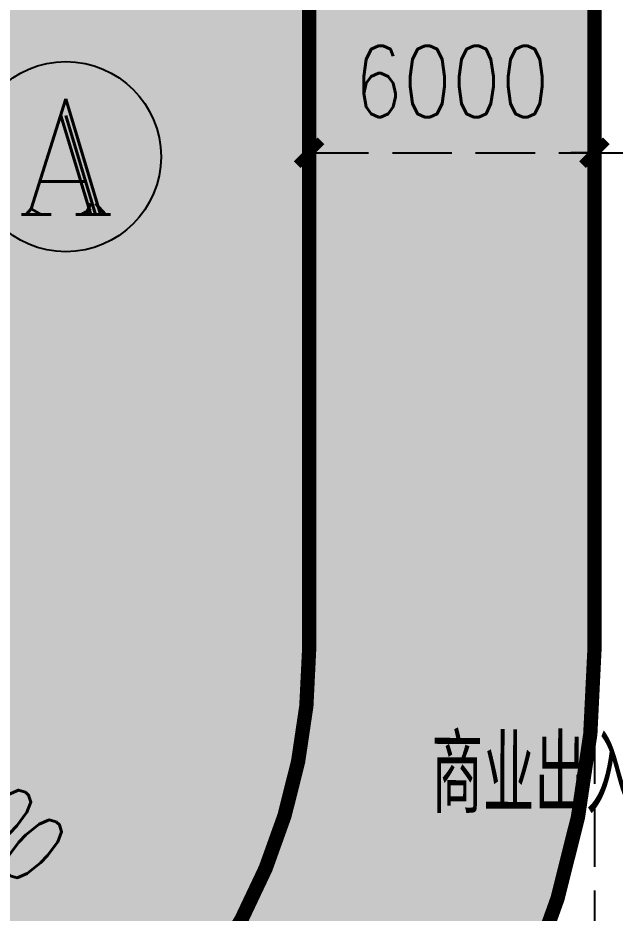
# Model space of a CAD drawing. Header units: metres. Extents: x 71066629 to 71645179, y 84793221 to 85208804.
# Drawn here: x 71416768 to 71429326, y 84925824 to 84944665 of the extents above; entities that cross this region are included whole.
import ezdxf
from ezdxf.enums import TextEntityAlignment as Align

# ---------------------------------------------------------------- set-up
doc = ezdxf.new("R2010")
doc.units = ezdxf.units.M
doc.header["$LTSCALE"] = 1000
doc.linetypes.add('DASH', pattern=[0.35, 0.25, -0.1])
for name, color, linetype in [('A_N_AXIS_TEXT', 7, 'Continuous'), ('G-ANN0-GRID', 85, 'Continuous'), ('G-ANNO-DIMS', 3, 'Continuous'), ('G-BLDG-OTLN', 2, 'Continuous'), ('G-FRIE-FLWL', 6, 'Continuous'), ('G-PLTG', 105, 'Continuous'), ('G_N_PUB_TEXT', 7, 'Continuous'), ('PUB_DIM', 3, 'Continuous')]:
    doc.layers.add(name, color=color, linetype=linetype)
doc.layers.add('G-ROAD-园区', color=175, linetype='Continuous', lineweight=13)
doc.styles.add('_TCH_AXIS', font='romant.shx')
doc.styles.add('_TCH_DIM', font='SIMPLEX', dxfattribs={"bigfont": 'GBCBIG'})
doc.styles.add('dim_font', font='SIMPLEX.shx', dxfattribs={"width": 0.8})
doc.styles.add('GAD A', font='$ gad e.shx', dxfattribs={"width": 0.7, "bigfont": '$ gad c.shx'})
doc.dimstyles.new('DIMN500', dxfattribs={"dimscale": 5, "dimtxt": 300, "dimasz": 100, "dimexe": 250, "dimexo": 300, "dimgap": 150, "dimtad": 1, "dimdec": 0, "dimzin": 0, "dimdsep": 46, "dimtxsty": 'dim_font', "dimblk": 'ARCHTICK', "dimcen": 0.09, "dimclrt": 7, "dimazin": 2, "dimtfac": 1, "dimtdec": 0, "dimtix": 1, "dimtmove": 2, "dimatfit": 3, "dimldrblk": 'ARCHTICK', "dimtolj": 1, "dimtzin": 0, "dimarcsym": 0})

# ---------------------------------------------------------------- blocks, each defined once
blk = doc.blocks.new('A$C4C801BD5')
at = {"layer": 'G-ANN0-GRID'}
blk.add_circle((63296, 37855), 2000, dxfattribs=at)
at = {"layer": 'A_N_AXIS_TEXT', "style": '_TCH_AXIS', "width": 0.9}
blk.add_text('A', height=2430, dxfattribs=at).set_placement((62255, 36641), (64338, 36641), align=Align.FIT)
blk = doc.blocks.new('_ARCHTICK')
at = {"color": 0, "linetype": 'ByBlock', "const_width": 0.4}
blk.add_lwpolyline([(-0.5, -0.5), (0.5, 0.5)], dxfattribs=at)
blk = doc.blocks.new('*D47')
at = {"layer": 'Defpoints', "color": 0, "linetype": 'DASH', "ltscale": 5, "transparency": 16777216}
for p in [(71434491, 84941827), (71428892, 84938000), (71434491, 84938000)]:
    blk.add_point(p, dxfattribs=at)
at = {"layer": 'G-FRIE-FLWL', "color": 0, "linetype": 'DASH', "lineweight": -2, "ltscale": 5, "transparency": 16777216}
for p, q in [((71428892, 84939500), (71428892, 84943077)), ((71434491, 84939500), (71434491, 84943077)), ((71428892, 84941827), (71428392, 84941827)), ((71428892, 84941827), (71434491, 84941827)), ((71434491, 84941827), (71434991, 84941827))]:
    blk.add_line(p, q, dxfattribs=at)
at = {"layer": 'G-FRIE-FLWL', "color": 0, "linetype": 'DASH', "lineweight": -2, "ltscale": 5, "transparency": 16777216, "xscale": 500, "yscale": 500, "zscale": 500}
blk.add_blockref('_ARCHTICK', (71428892, 84941827), dxfattribs=at)
at = {"layer": 'G-FRIE-FLWL', "color": 0, "linetype": 'DASH', "lineweight": -2, "ltscale": 5, "transparency": 16777216, "xscale": 500, "yscale": 500, "zscale": 500, "rotation": 180}
blk.add_blockref('_ARCHTICK', (71434491, 84941827), dxfattribs=at)
at = {"layer": 'G-FRIE-FLWL', "color": 7, "linetype": 'DASH', "ltscale": 5, "transparency": 16777216, "insert": (71431692, 84943327), "char_height": 1500, "attachment_point": 5, "style": 'dim_font'}
blk.add_mtext('\\A1;5600', dxfattribs=at)
blk = doc.blocks.new('*D48')
at = {"layer": 'Defpoints', "color": 0, "linetype": 'DASH', "ltscale": 5, "transparency": 16777216}
for p in [(71428892, 84941827), (71422892, 84938000), (71428892, 84938000)]:
    blk.add_point(p, dxfattribs=at)
at = {"layer": 'G-FRIE-FLWL', "color": 0, "linetype": 'DASH', "lineweight": -2, "ltscale": 5, "transparency": 16777216}
for p, q in [((71422892, 84939500), (71422892, 84943077)), ((71428892, 84939500), (71428892, 84943077)), ((71422892, 84941827), (71428892, 84941827))]:
    blk.add_line(p, q, dxfattribs=at)
at = {"layer": 'G-FRIE-FLWL', "color": 0, "linetype": 'DASH', "lineweight": -2, "ltscale": 5, "transparency": 16777216, "xscale": 500, "yscale": 500, "zscale": 500, "rotation": 180}
blk.add_blockref('_ARCHTICK', (71422892, 84941827), dxfattribs=at)
at = {"layer": 'G-FRIE-FLWL', "color": 0, "linetype": 'DASH', "lineweight": -2, "ltscale": 5, "transparency": 16777216, "xscale": 500, "yscale": 500, "zscale": 500}
blk.add_blockref('_ARCHTICK', (71428892, 84941827), dxfattribs=at)
at = {"layer": 'G-FRIE-FLWL', "color": 7, "linetype": 'DASH', "ltscale": 5, "transparency": 16777216, "insert": (71425892, 84943327), "char_height": 1500, "attachment_point": 5, "style": 'dim_font'}
blk.add_mtext('\\A1;6000', dxfattribs=at)
blk = doc.blocks.new('*D93')
at = {"layer": 'Defpoints', "color": 0, "transparency": 16777216}
for p in [(71434491, 84944966), (71413308, 84938000), (71434491, 84938000)]:
    blk.add_point(p, dxfattribs=at)
at = {"layer": 'G-ANNO-DIMS', "color": 0, "lineweight": -2, "transparency": 16777216}
for p, q in [((71413308, 84939500), (71413308, 84946216)), ((71434491, 84939500), (71434491, 84946216)), ((71413308, 84944966), (71417508, 84944966)), ((71434491, 84944966), (71423351, 84944966))]:
    blk.add_line(p, q, dxfattribs=at)
at = {"layer": 'G-ANNO-DIMS', "color": 0, "lineweight": -2, "transparency": 16777216, "xscale": 500, "yscale": 500, "zscale": 500, "rotation": 180}
blk.add_blockref('_ARCHTICK', (71413308, 84944966), dxfattribs=at)
at = {"layer": 'G-ANNO-DIMS', "color": 0, "lineweight": -2, "transparency": 16777216, "xscale": 500, "yscale": 500, "zscale": 500}
blk.add_blockref('_ARCHTICK', (71434491, 84944966), dxfattribs=at)
at = {"layer": 'G-ANNO-DIMS', "color": 7, "transparency": 16777216, "insert": (71420430, 84946341), "char_height": 1500, "attachment_point": 5, "style": 'dim_font'}
blk.add_mtext('\\A1;21.18', dxfattribs=at)

msp = doc.modelspace()

# ---------------------------------------------------------------- hatches: boundary and pattern name
at = {"layer": 'G-FRIE-FLWL'}
h = msp.add_hatch(dxfattribs=at)
h.set_pattern_fill('AR-HBONE', color=256, scale=1000, style=0)
h.set_pattern_definition([(45, (0, 0), (6e-14, 862.1045876), [1828.8, -609.6]), (135, (431.05, 431.05), (6e-14, 862.1045876), [1828.8, -609.6])])
edge = h.paths.add_edge_path()
edge.add_line((71422891.601, 84958159.314), (71422891.601, 84931359.314))
edge.add_arc((71410891.601, 84931359.314), 12000, 270, 360, ccw=False)
edge.add_line((71410891.601, 84919359.314), (71325291.539, 84919359.314))
edge.add_line((71325291.539, 84919359.314), (71325291.539, 84913359.314))
edge.add_line((71325291.539, 84913359.314), (71410891.601, 84913359.314))
edge.add_arc((71410891.601, 84931359.314), 18000, 270, 360)
edge.add_line((71428891.601, 84931359.314), (71428891.601, 84958159.315))
edge.add_line((71428891.601, 84958159.315), (71422891.601, 84958159.314))
at = {"layer": 'G-PLTG'}
h = msp.add_hatch(dxfattribs=at)
h.set_pattern_fill('CROSS', color=256, scale=500, style=0)
h.set_pattern_definition([(0, (0, 0), (793.75, 793.75), [396.875, -1190.625]), (90, (198.4, -198.4), (-793.75, 793.75), [396.875, -1190.625])])
edge = h.paths.add_edge_path()
edge.add_line((71409631.087, 84925359.315), (71409631.087, 84919359.314))
edge.add_line((71409631.087, 84919359.314), (71410891.601, 84919359.314))
edge.add_arc((71410891.601, 84931359.314), 12000, 270, 360)
edge.add_line((71422891.601, 84931359.314), (71422891.601, 84958159.314))
edge.add_line((71422891.601, 84958159.314), (71425908.208, 84958159.316))
edge.add_arc((71440891.601, 84952547.013), 16000, 90, 159.4656445, ccw=False)
edge.add_line((71440891.601, 84968547.013), (71440895.56, 84968923.435))
edge.add_line((71440895.56, 84968923.435), (71393183.126, 84969425.163))
edge.add_line((71393183.126, 84969425.163), (71395480.64, 84954919.23))
edge.add_line((71395480.64, 84954919.23), (71411739.366, 84957494.359))
edge.add_line((71411739.366, 84957494.359), (71415024.49, 84936752.904))
edge.add_line((71415024.49, 84936752.904), (71377986.016, 84930886.586))
edge.add_line((71377986.016, 84930886.586), (71375874.151, 84944220.378))
edge.add_line((71375874.151, 84944220.378), (71372911.407, 84943751.126))
edge.add_line((71372911.407, 84943751.126), (71375234.426, 84929084.164))
edge.add_line((71375234.426, 84929084.164), (71248287.884, 84908977.807))
edge.add_line((71248287.884, 84908977.807), (71250400.773, 84908977.807))
edge.add_line((71250400.773, 84908977.807), (71312900.776, 84908999.993))
edge.add_line((71312900.776, 84908999.993), (71315788.826, 84908999.993))
edge.add_arc((71329846.566, 84901359.314), 16000, 106.5402702, 151.474984, ccw=False)
edge.add_line((71325291.539, 84916697.233), (71325291.539, 84919359.314))
edge.add_line((71325291.539, 84919359.314), (71392131.086, 84919359.314))
edge.add_line((71392131.086, 84919359.314), (71392131.086, 84925359.315))
edge.add_line((71392131.086, 84925359.315), (71409631.087, 84925359.315))

# ---------------------------------------------------------------- linework, layer by layer
at = {"layer": 'G-FRIE-FLWL', "linetype": 'DASH', "ltscale": 5}
for p, q in [((71422891.601, 84958159.314), (71422891.601, 84931359.314)), ((71428891.601, 84952547.013), (71428891.601, 84894678.63))]:
    msp.add_line(p, q, dxfattribs=at)
at = {"layer": 'G-FRIE-FLWL', "linetype": 'DASH', "ltscale": 5, "const_width": 300}
msp.add_lwpolyline([(71422891.601, 84958159.314), (71422891.601, 84931359.314, -0.414213562), (71410891.601, 84919359.314), (71325291.539, 84919359.314), (71325291.539, 84913359.314), (71410891.601, 84913359.314, 0.414213562), (71428891.601, 84931359.314), (71428891.601, 84958159.315), (71422891.601, 84958159.314)], format="xyb", dxfattribs=at)
at = {"layer": 'G-FRIE-FLWL', "linetype": 'DASH', "ltscale": 5}
msp.add_arc((71410891.601, 84931359.314), 12000, 270, 0, dxfattribs=at)
at = {"layer": 'G-ROAD-园区'}
msp.add_line((71422891.601, 84931359.314), (71422891.601, 84958159.314), dxfattribs=at)
msp.add_arc((71410891.601, 84931359.314), 12000, 270, 0, dxfattribs=at)

# ---------------------------------------------------------------- block references
at = {"layer": 'G-BLDG-OTLN'}
msp.add_blockref('A$C4C801BD5', (71354481.083, 84903889.64), dxfattribs=at)

# ---------------------------------------------------------------- texts
at = {"layer": 'G_N_PUB_TEXT', "style": 'GAD A', "width": 0.7}
msp.add_text('商业出入口', height=1631.0044, rotation=359.7954959, dxfattribs=at).set_placement((71425458.343, 84927924.992))
at = {"layer": 'PUB_DIM', "color": 7, "style": '_TCH_DIM', "width": 0.705882}
msp.add_text('R12.00', height=1487.5, rotation=315.9621888, dxfattribs=at).set_placement((71413305.969, 84929802.141))

# ---------------------------------------------------------------- dimensions: what is measured, and where the dimension line sits
at = {"layer": 'G-ANNO-DIMS'}
dim = msp.add_linear_dim(base=(71434491.452, 84944966.273), p1=(71413308.306, 84937999.785), p2=(71434491.452, 84937999.785), angle=0, text='21.18', dimstyle='DIMN500', dxfattribs=at)
dim.commit()
dim.dimension.update_dxf_attribs({"geometry": '*D93', "text_midpoint": (71420429.811, 84946341.273), "dimtype": 129})
at = {"layer": 'G-FRIE-FLWL', "linetype": 'DASH', "ltscale": 5}
for p1, p2, picture, middle in [((71422891.601, 84937999.779), (71428891.601, 84937999.782), '*D48', (71425891.601, 84943326.731)), ((71428891.601, 84937999.782), (71434491.453, 84937999.785), '*D47', (71431691.527, 84943326.734))]:
    dim = msp.add_aligned_dim(p1=p1, p2=p2, distance=3826.949, dimstyle='DIMN500', dxfattribs=at)
    dim.commit()
    dim.dimension.update_dxf_attribs({"geometry": picture, "text_midpoint": middle})

doc.saveas('drawing.dxf')
